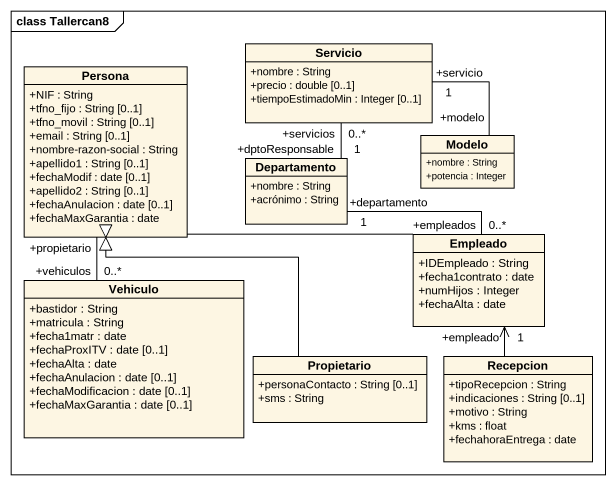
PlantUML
@startuml
mainframe class Tallercan8
hide circle
hide empty members
skinparam classAttributeIconSize 0
class Servicio {
  +nombre : String
  +precio : double [0..1]
  +tiempoEstimadoMin : Integer [0..1]
}
class Persona {
  +NIF : String
  +tfno_fijo : String [0..1]
  +tfno_movil : String [0..1]
  +email : String [0..1]
  +nombre-razon-social : String
  +apellido1 : String [0..1]
  +fechaModif : date [0..1]
  +apellido2 : String [0..1]
  +fechaAnulacion : date [0..1]
  +fechaMaxGarantia : date
}
class Modelo {
  +nombre : String
  +potencia : Integer
}
class Departamento {
  +nombre : String
  +acrónimo : String
}
class Empleado {
  +IDEmpleado : String
  +fecha1contrato : date
  +numHijos : Integer
  +fechaAlta : date
}
class Vehiculo {
  +bastidor : String
  +matricula : String
  +fecha1matr : date
  +fechaProxITV : date [0..1]
  +fechaAlta : date
  +fechaAnulacion : date [0..1]
  +fechaModificacion : date [0..1]
  +fechaMaxGarantia : date [0..1]
}
class Propietario {
  +personaContacto : String [0..1]
  +sms : String
}
class Recepcion {
  +tipoRecepcion : String
  +indicaciones : String [0..1]
  +motivo : String
  +kms : float
  +fechahoraEntrega : date
}
Servicio "+servicios\n0..*" -- "+dptoResponsable\n1" Departamento
Modelo "+modelo" -up- "+servicio\n1" Servicio
Empleado -left-|> Persona
Empleado "+empleados\n0..*" -left- "+departamento\n1" Departamento
Vehiculo "+vehiculos\n0..*" -up- "+propietario" Persona
Propietario -up-|> Persona
Recepcion -up-> "+empleado\n1" Empleado
@enduml
